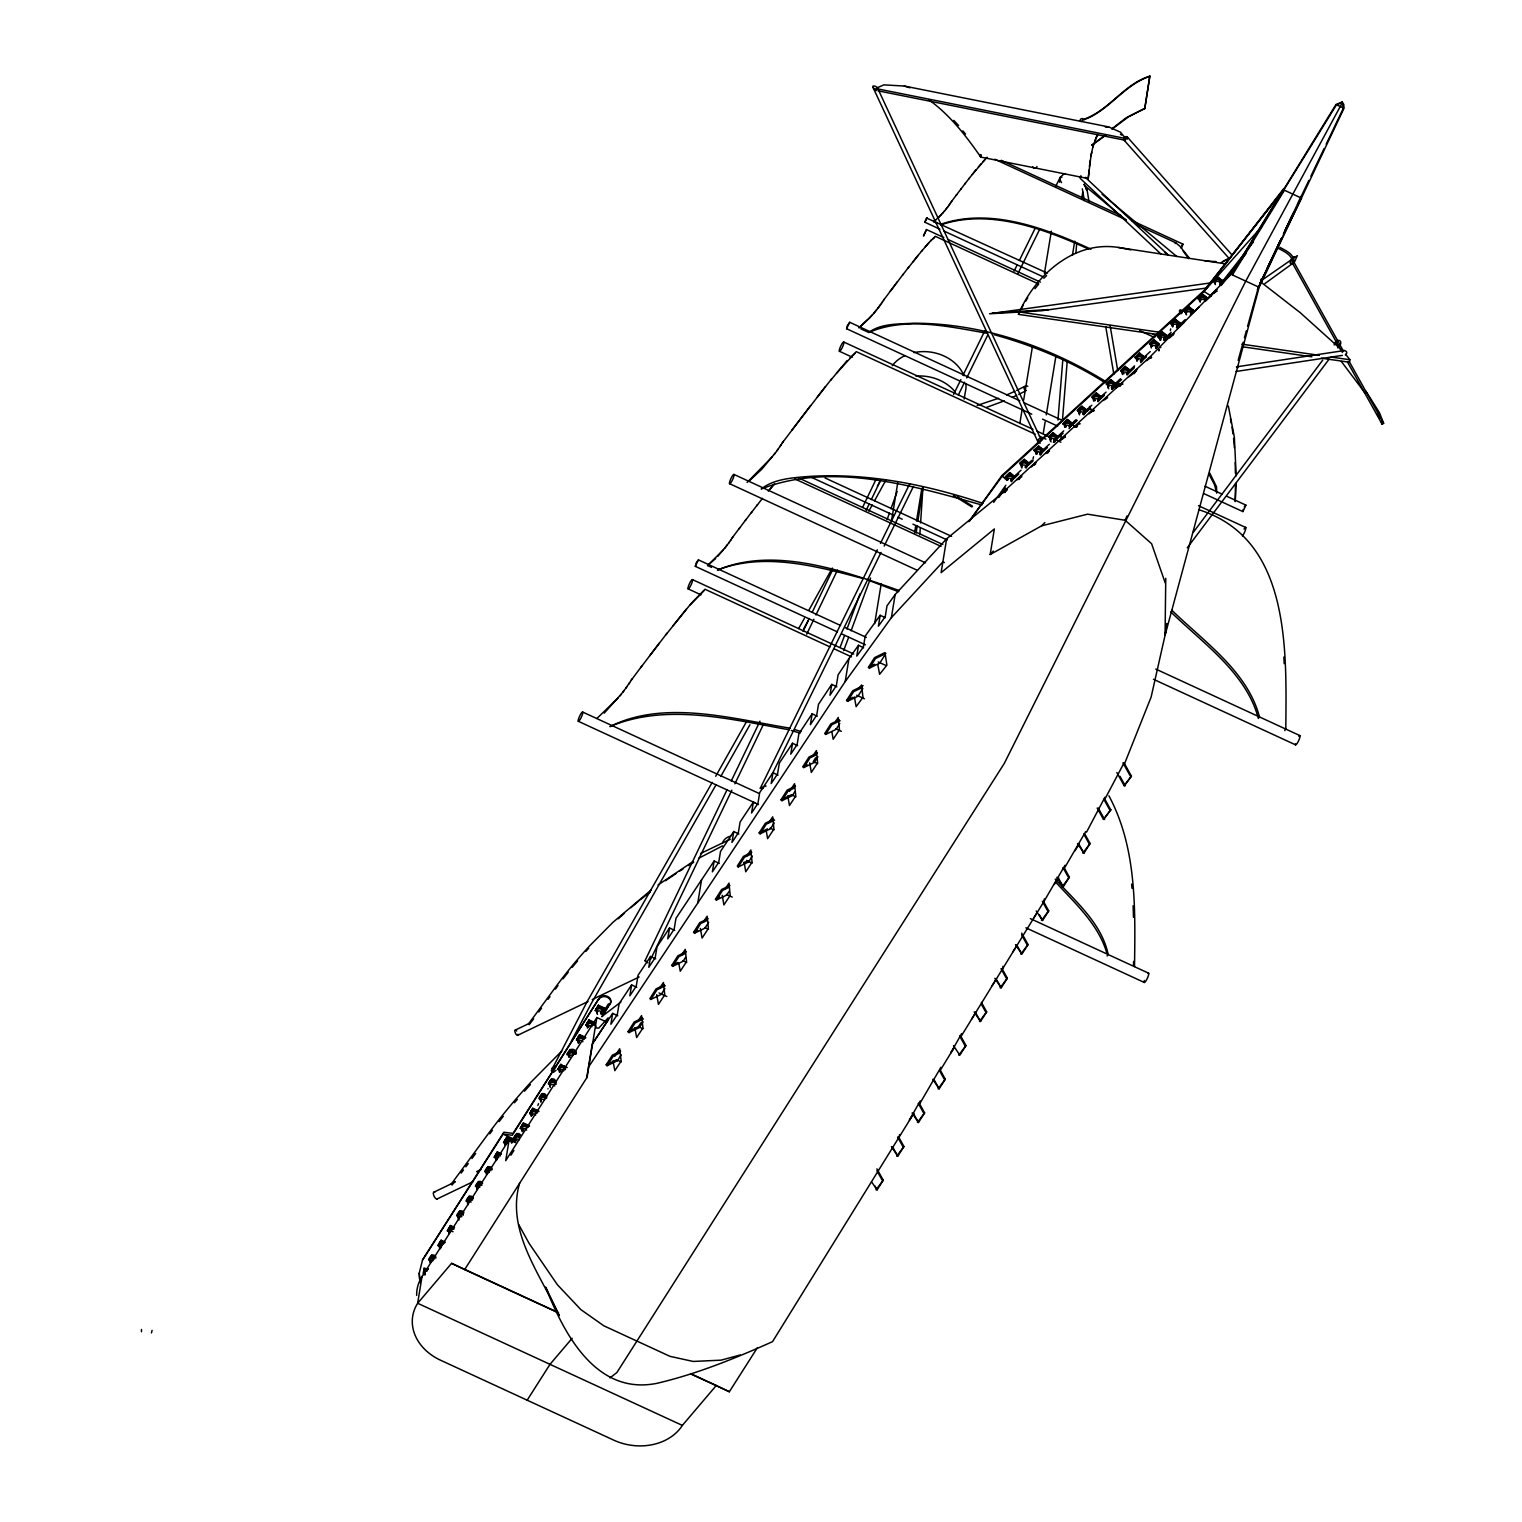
<?xml version="1.0" encoding="UTF-8"?>
<svg xmlns="http://www.w3.org/2000/svg" width="1522" height="1522" viewBox="0 0 1522 1522"><rect width="100%" height="100%" fill="white"/><g stroke="black" fill="none" stroke-linecap="round" stroke-linejoin="round"><path stroke-width="1.5" d="M1235.445 484.186L1235.217 501.575L1236.225 483.064M1124.358 764.215L1151.127 697.057L1165.072 635.226L1165.757 578.303M1133.509 965.062L1133.586 961.447M1134.518 966.565C1135.26 908.919 1136.953 848.02 1108.91 795.816M1157.652 336.628L1162.199 331.853L1167.26 335.772L1164.977 338.436A3.405 2.892 2.8 0 0 1164.711 334.345A3.405 2.892 2.8 0 0 1159.916 334.498A3.405 2.892 2.8 0 0 1160.183 338.588L1157.652 336.628L1162.199 331.853M1169.638 337.884L1174.166 333.622M1176.982 325.974A3.405 2.892 2.8 0 0 1177.781 321.77A3.405 2.892 2.8 0 0 1172.796 321.389A3.405 2.892 2.8 0 0 1172.853 325.651L1170.342 323.159L1174.87 318.916L1179.95 322.835L1177.648 325.48M1170.323 323.691L1174.87 318.916M1183.945 311.173L1188.492 306.398L1193.552 310.317L1191.269 312.98A3.405 2.892 2.8 0 0 1191.003 308.89A3.405 2.892 2.8 0 0 1186.19 309.042A3.405 2.892 2.8 0 0 1186.475 313.132L1183.945 311.173L1188.492 306.398M1200.401 300.766L1197.89 298.293L1202.418 294.031L1207.479 297.951L1205.196 300.614A3.405 2.892 2.8 0 0 1205.139 296.695A3.405 2.892 2.8 0 0 1200.554 296.333A3.405 2.892 2.8 0 0 1199.812 300.195M1197.852 298.807L1202.418 294.031M1222.432 280.162L1220.149 282.788A3.405 2.892 2.8 0 0 1219.883 278.697A3.405 2.892 2.8 0 0 1215.089 278.849A3.405 2.892 2.8 0 0 1215.355 282.959L1212.844 280.486L1215.869 277.651M1212.825 280.98L1217.372 276.224M1326.157 144.229L1343.469 108.005L1342.024 102.05L1335.955 104.542L1283.617 189.622L1204.035 290.512L1001.761 475.72L968.924 521.685L1002.028 476.424L1203.997 291.482L1283.845 188.5L1232.192 273.256L1151.013 355.92L999.897 495.107L946.646 538.788L895.164 594.531L887.003 605.832L885.233 616.714L878.403 626.17L880.173 615.288L885.328 617.666M919.84 534.793L920.296 527.677M920.601 522.94L922.941 487.421M1057.961 420.053L1062.908 358.602M1060.891 439.744L1061.272 435.007M1062.413 420.795L1067.188 361.608M1075.959 252.671L1076.72 243.197M428.443 1268.853L423.934 1268.34L423.477 1273.781M1157.862 332.633L1161.02 336.191M1041.619 440.752L877.452 87.781A8.447 5.118 57.7 0 0 874.96 86.164L873.095 85.974L872.962 87.306L1038.289 442.655L1040.325 443.13M928.743 99.71C949.918 114.892 966.032 135.915 980.796 157.089L1088.192 178.569L1090.399 160.4M1089.276 169.741L1088.192 178.569M1170.361 330.712L1170.665 328.904M1340.692 349.832L1292.311 262.945C1293.015 255.106 1283.94 251.472 1278.366 248.333M1343.317 350.897L1293.795 261.955C1294.499 254.117 1285.424 250.483 1279.85 247.325M1091.331 154.103L1089.429 166.355M916.13 533.042L917.176 526.022M917.88 521.342L922.77 488.543M419.235 1273.153L419.939 1282.57L419.235 1273.153L422.526 1260.007L503.877 1132.254L513.085 1133.395L598.945 998.565A6.24 5.023 9.3 0 1 607.487 996.396A6.24 5.023 9.3 0 1 610.018 1003.683L602.255 1016.544M422.526 1260.007L503.097 1134.118L512.305 1135.26L598.945 998.565M515.539 1142.642L509.147 1139.693L422.032 1276.501L417.656 1303.27A51.406 41.322 9.3 0 0 440.619 1360.249L613.727 1440.135A51.406 41.322 9.3 0 0 682.351 1425.41L716.291 1385.477L729.342 1391.755L757.404 1347.674M423.934 1268.34L427.206 1269.348M431.734 1254.946C424.79 1268.967 430.764 1249.22 435.768 1256.811M441.019 1246.994L437.994 1245.586L441.114 1240.221L445.147 1242.085M437.994 1245.586L441.114 1240.221M450.379 1232.268L447.354 1230.879L450.474 1225.514L454.526 1227.36M447.354 1230.879L450.474 1225.514M459.853 1210.789C452.909 1224.81 458.883 1205.063 463.887 1212.653M469.233 1196.064C462.269 1210.085 468.243 1190.356 473.266 1197.928M478.593 1181.357C471.649 1195.36 477.623 1175.631 482.645 1183.203M487.972 1166.632C481.009 1180.653 486.983 1160.906 492.006 1168.496M495.944 1157.652A3.405 2.74 9.3 0 0 497.256 1158.68L494.231 1157.272L497.352 1151.907L501.385 1153.771M494.231 1157.272L497.352 1151.907M506.617 1143.954L503.592 1142.565L506.712 1137.2L512.781 1139.978L506.712 1137.2M509.147 1139.693L505.704 1160.696L596.871 1017.533L605.908 1021.7M516.719 1133.452C509.756 1147.474 515.73 1127.745 520.752 1135.317M523.302 1129.743L520.258 1128.335L523.397 1122.97L529.447 1125.766M520.258 1128.335L523.397 1122.97M532.662 1115.017L529.637 1113.628L532.757 1108.263L538.807 1111.041M519.573 1183.317C505.875 1231.032 540.633 1274.618 559.202 1315.617L545.675 1287.079C563.901 1333.824 596.148 1395.693 657.009 1383.308C697 1373.966 735.183 1358.328 772.529 1341.662L912.591 1115.341M529.637 1113.628L532.757 1108.263M542.136 1093.538C535.173 1107.559 541.147 1087.811 546.17 1095.402M551.497 1078.813C544.553 1092.834 550.526 1073.105 555.549 1080.677M560.781 1064.734L566.831 1067.512L560.781 1064.734L557.756 1069.471L560.876 1064.106M570.255 1049.381C562.322 1064.373 569.951 1041.695 576.305 1052.178M579.521 1041.428L576.496 1040.021L579.616 1034.656L585.685 1037.452M576.496 1040.021L579.616 1034.656M588.9 1026.703L585.875 1025.314L588.995 1019.949L595.045 1022.727M585.875 1025.314L588.995 1019.949M598.374 1005.224L595.254 1010.589L598.374 1005.224L604.424 1008.021L601.304 1013.386L604.424 1008.021M586.693 1077.918L592.248 1044.054L612.662 1013.386L617.799 1015.764M596.871 1017.533L587.073 1077.31L464.648 1269.595L451.596 1263.336L417.656 1303.27L682.351 1425.41M612.662 1013.386L610.874 1024.268L617.304 1014.622L619.093 1003.74L631.611 984.924L636.767 987.302M631.611 984.924L629.842 995.807L636.253 986.161L638.041 975.279L650.579 956.463L655.716 958.841M650.579 956.463L648.791 967.326L655.221 957.68L656.99 946.817L669.528 928.001L674.684 930.361M669.528 928.001L667.739 938.865L674.17 929.219L675.958 918.337L714.16 860.976L719.259 863.431M697.761 903.022L701.547 879.925M714.16 860.976L712.372 871.859L718.745 862.289L720.515 851.426L733.756 831.545L738.855 833.999M733.756 831.545L731.968 842.427L738.341 832.857L740.111 821.994L753.352 802.113L758.451 804.567M753.352 802.113L751.564 812.995L757.937 803.426L759.706 792.562L772.948 772.681L778.046 775.136M772.948 772.681L771.178 783.564L777.533 773.994L779.321 763.131L792.543 743.25L797.661 745.704M792.543 743.25L790.774 754.132L797.128 744.562L798.917 733.699L812.139 713.818L817.257 716.272M812.139 713.818L810.37 724.7L816.724 715.131L818.513 704.267L831.754 684.386L836.853 686.822M831.754 684.386L829.966 695.269L836.339 685.699L838.108 674.836L848.972 658.531L858.56 645.252L863.564 647.82M588.462 1067.15L845.186 681.628L848.972 658.531M858.56 645.252L856.772 656.115L863.412 646.926L865.2 636.063L880.173 615.288M874.674 623.601L881.219 583.725M891.588 520.372L897.733 482.835M845.186 681.628L891.378 617.647L895.164 594.531M914.589 532.776L915.73 525.737M916.51 521.038L921.875 488.201M964.149 399.049L965.252 392.41A39.762 31.962 9.3 0 0 965.956 384.077M946.646 538.788L941.11 572.653L994.361 528.952L990.175 554.522L1041.562 525.851L1087.583 514.17L1125.119 520.258L1151.602 543.715L1165.224 582.926M899.122 1137.276L899.54 1134.651M1009.847 472.619L1005.262 477.09L1009.847 472.619L1014.908 476.557L1010.931 480.248M1019.835 423.554L1022.137 409.475M1023.678 400.077L1032.506 346.122M1044.415 273.389L1051.341 231.154M1026.323 466.246A3.405 2.74 9.3 0 0 1027.103 462.288A3.405 2.74 9.3 0 0 1022.137 461.718A3.405 2.74 9.3 0 0 1022.213 465.77L1019.778 463.202L1024.268 459.34L1029.329 463.278L1026.989 465.808M1019.683 463.81L1024.268 459.34M913.809 1113.343L909.357 1120.154L920.22 1100.977M1036.634 452.491L1034.199 449.922L1038.689 446.06L1043.75 449.998L1041.409 452.529M1034.104 450.531L1038.689 446.06M1043.217 433.599L1045.138 421.879M1046.28 414.84L1055.888 356.167M1072.42 255.296L1074.722 241.218M1081.628 198.982L1082.789 191.943M919.802 1103.602L940.9 1067.303M1045.823 453.651L1048.924 450.436M1053.909 440.296A2.511 2.017 9.3 0 0 1055.412 437.651A2.511 2.017 9.3 0 0 1051.93 436.491A2.511 2.017 9.3 0 0 1051.036 439.325L1048.62 436.643L1053.091 432.781L1058.171 436.719L1053.585 441.171L1058.456 436.681M1048.525 437.252L1053.091 432.781M954.199 1047.574L950.793 1052.843L961.6 1033.647M1067.512 419.501L1062.927 423.972L1067.512 419.501L1072.591 423.439L1070.251 425.97M1077.348 410.693L1081.933 406.222L1086.993 410.16L1084.653 412.69A3.405 2.74 9.3 0 0 1084.368 408.79A3.405 2.74 9.3 0 0 1079.593 408.752A3.405 2.74 9.3 0 0 1079.878 412.652L1077.348 410.693L1081.933 406.222M1079.155 423.23L1074.665 427.092L1077.652 424.524M1096.354 392.942L1091.769 397.413L1096.354 392.942L1101.414 396.881L1099.074 399.411M961.162 1036.273L1002.522 968.924L1002.96 966.299M1112.144 129.047L1129.115 116.357L1144.772 108.633L1149.833 76.1C1124.111 84.129 1109.823 109.546 1084.901 118.925M1144.772 108.633L1149.833 76.1M1103.507 400.533L1106.589 397.318M1111.574 387.178A2.511 2.017 9.3 0 0 1113.077 384.533A2.511 2.017 9.3 0 0 1109.595 383.373A2.511 2.017 9.3 0 0 1108.701 386.208L1106.285 383.525L1110.775 379.663L1115.835 383.601L1113.495 386.131M1106.19 384.134L1110.775 379.663M1125.177 366.383L1120.611 370.854L1125.177 366.383L1130.256 370.322L1127.916 372.852M1002.522 968.924L1043.883 901.595L1044.32 898.95M1135.012 357.575L1139.598 353.104L1144.658 357.042L1142.318 359.572A3.405 2.74 9.3 0 0 1142.033 355.672A3.405 2.74 9.3 0 0 1137.257 355.634A3.405 2.74 9.3 0 0 1137.543 359.534L1135.012 357.575L1139.598 353.104M1146.751 360.695L1151.241 356.833M1151.964 346.255L1149.529 343.687L1154.018 339.825L1159.079 343.763L1156.092 346.331M1043.883 901.595L1065 865.295M1149.433 344.295L1154.018 339.825M1085.681 831.621L1064.563 867.921M1086.575 832.077L1104.915 797.281M1342.024 102.05L1343.774 104.371L1343.945 108.366L1259.132 287.278L1165.072 635.226L1166.974 623.62M1165.072 635.226L1167.089 623.601M1300.815 197.403L1301.006 196.433M875.683 90.369L876.862 87.915L883.902 84.871L904.334 86.05L1108.663 126.916L1120.515 132.186L1125.614 138.502L1125.272 140.271L878.004 90.825M980.796 157.089L981.138 155.32M1156.929 334.402L1018.427 314.369C1034.522 275.729 1073.809 240.362 1118.366 247.439L1225.686 263.915M1345.695 354.322L1349.9 359.763L1349.405 362.236L1321.229 358.165M1090.97 155.872L1091.731 152.2M1091.388 153.969L1093.272 145.123M1033 458.864L1033.571 456.79M151.439 1332.911L152.086 1330.38M1238.147 360.334L1243.17 342.222M1244.425 337.694L1246.328 330.902M1247.583 326.355L1258.903 285.584L1259.132 287.278L1232.401 274.949L1232.192 273.256L1336.43 104.904L1342.48 102.412L1245.757 281.113L1004.273 763.454L616.943 1372.464L610.037 1377.867M1092.853 147.139L1097.267 134.431M1342.233 352.419L1343.146 350.954M980.035 154.54L979.788 156.043L980.948 154.73M1243.132 509.451L1242.96 511.601L1245.89 505.114L1226.523 496.172M537.856 1105.486L538.56 1103.602M877.319 549.784L760.239 788.377L763.207 788.415M1094.794 140.975L1097.571 135.02M890.998 508.728L897.162 491.435M887.079 519.611L889.438 513.085M870.584 578.037L851.083 630.774M846.955 629.043L860.025 593.846M840.334 646.717L844.501 635.644M843.645 650.636L848.648 637.376M547.92 1088.877L548.015 1088.687M1125.119 520.258L1127.022 515.977M1127.06 139.32C1129.286 134.678 1121.809 136.676 1124.13 140.233L1229.396 258.778M1257.476 289.465L1280.23 240.837M1285.177 230.26L1292.102 215.458M1297.048 204.88L1300.016 198.545M1257.514 289.998L1281.676 238.326M1283.693 234.008L1293.776 212.49L1283.75 233.722M1257.629 289.256L1278.727 244.395M1261.966 279.135L1259.931 283.434L1301.5 198.126L1300.682 197.499L1308.825 180.452M1267.065 268.405L1281.334 238.326M1283.369 234.027L1296.611 206.098M1310.88 176.191L1324.121 148.49M647.744 962.836L645.005 960.705L727.116 789.614M731.226 781.071L759.973 721.181M803.064 631.364L809.228 618.522M812.31 612.11L832.838 569.342M862.613 507.321L875.949 479.506M650.826 958.993L731.854 790.184M734.917 783.773L763.644 723.939M806.717 634.198L813.89 619.245M815.944 614.964L837.481 570.103M866.189 510.27L869.271 503.858M871.326 499.577L880.553 480.343M1018.427 314.369L1019.417 312.333M880.439 543.411L909.699 483.844M953.552 394.483L960.877 379.587M962.95 375.344L984.886 330.655M1014.128 271.087L1017.267 264.714M1019.359 260.452L1035.017 228.547M1055.907 185.988L1060.339 177.066L1061.899 177.332M772.358 773.785L881.029 552.448M884.168 546.056L913.409 486.469M958.346 394.94L964.625 382.174M966.717 377.913L987.607 335.354M1017.914 273.637L1039.849 228.928M712.239 782.384L587.131 1001.647L551.325 1070.632L553.513 1072.268L556.101 1070.194M1337.629 347.815C1340.673 346.864 1342.708 339.387 1337.857 340.433M571.359 1041.219L590.993 1003.968L716.101 784.686M877.433 486.146L880.838 479.963M868.834 511.164L872.239 504.962M874.503 500.833L885.842 480.21M1021.338 308.624L1023.393 304.914M808.867 610.227L832.306 568.048M1104.477 799.906L1124.054 762.903L1131.436 776.163L1124.206 785.771L1116.825 772.51M798.65 628.567L804.415 618.255M803.673 628.814L808.277 620.576M715.701 776.277L746.065 722.436M720.724 776.524L749.927 724.757M1181.814 245.48L1182.994 244.167L1181.338 248.39M1244.254 506.94L1245.89 505.114M1232.401 274.949L1284.435 190.25L1301.5 198.126M940.482 1069.947L953.952 1047.992M1025.524 301.299L1027.731 297.817M1074.932 850.855L1079.269 843.987M1054.251 884.51L1058.589 877.661M1033.571 918.185L1036.824 913.048M1012.891 951.859L1017.229 944.991M992.211 985.533L996.549 978.665M971.531 1019.207L975.868 1012.339M503.592 1142.565L506.617 1137.828M511.658 1143.193L514.189 1139.236L503.097 1134.118M510.916 1155.179L513.922 1150.442M602.084 1013.88L608.439 1003.892L609.884 1004.558A6.24 5.023 9.3 0 0 607.354 997.271A6.24 5.023 9.3 0 0 598.793 999.44M602.446 1015.574L610.018 1003.683M621.204 1054.879L617.513 1060.663L607.126 1065.723L606.194 1064.829L612.339 1055.184L620.653 1051.131M643.064 1021.738L639.373 1027.54L628.986 1032.601L628.034 1031.707L634.179 1022.042L642.493 1018.009M607.126 1065.723L613.271 1056.078L619.511 1053.034M664.353 984.867L656.039 988.919L649.894 998.584L650.826 999.459L661.214 994.418L664.905 988.615M628.986 1032.601L635.131 1022.936L643.445 1018.903M685.528 957.414L683.074 961.276L672.686 966.337L671.754 965.443L677.899 955.797L686.213 951.745M650.826 999.459L656.971 989.814L665.285 985.761M708.624 922.351L704.933 928.154L694.546 933.214L693.594 932.32L699.759 922.655L708.053 918.622M672.686 966.337L678.831 956.672L685.071 953.647M729.247 891.15L726.774 895.012L716.386 900.073L715.454 899.198L721.599 889.533L729.913 885.481M694.546 933.214L700.691 923.55L706.912 920.525M751.773 852.358L743.459 856.41L737.314 866.056L738.246 866.95L748.634 861.89L752.325 856.106M716.386 900.073L722.531 890.427L728.772 887.383M774.184 822.964L770.493 828.767L760.106 833.828L759.155 832.934L765.319 823.269L773.633 819.236M738.246 866.95L744.391 857.286L750.631 854.261M794.807 791.763L792.334 795.625L781.947 800.686L781.014 799.811L787.159 790.146L795.473 786.094M760.106 833.828L766.251 824.163L774.565 820.111M817.885 756.7L814.194 762.503L803.806 767.564L802.874 766.669L809.019 757.024L817.333 752.971M781.947 800.686L788.092 791.04L794.332 787.996M839.193 719.849L830.879 723.882L824.715 733.547L825.666 734.441L836.054 729.38L839.744 723.578M628.034 1031.707L638.422 1026.646L640.895 1022.784M803.806 767.564L809.951 757.899L816.192 754.874M862.822 688.515L857.913 696.239L847.507 701.3L846.574 700.405L852.72 690.76L863.107 685.699M825.666 734.441L831.811 724.776L840.125 720.724M884.682 655.392L879.754 663.116L869.366 668.177L868.434 667.283L874.579 657.637L884.967 652.577L886.907 665.152L879.621 674.284L877.775 664.581M847.507 701.3L853.671 691.654L861.966 687.602M869.366 668.177L875.511 658.512L885.899 653.452M815.716 757.747L813.262 761.609L814.194 762.503M527.164 1400.202L549.994 1364.34L572.139 1338.295M1124.206 785.771L1131.436 776.163M1103.526 819.445L1110.756 809.837L1103.526 819.445L1097.191 808.068M1082.846 853.119L1090.075 843.492L1083.93 853.157L1077.576 843.645M1062.166 886.793L1069.395 877.167L1063.25 886.831L1056.896 877.319M1041.486 920.449L1048.715 910.841L1042.57 920.506L1036.216 910.974M1020.805 954.123L1028.035 944.515L1021.89 954.161L1015.516 944.648M1000.125 987.797L1007.355 978.189L1001.191 987.835L994.836 978.323M979.445 1021.471L986.675 1011.845L980.51 1021.509L974.156 1011.997M958.765 1055.146L965.975 1045.519L959.83 1055.184L953.476 1045.671M938.085 1088.801L945.295 1079.193L939.15 1088.839L932.796 1079.326M917.385 1122.475L924.615 1112.867L918.47 1122.513L912.116 1113.001M896.705 1156.149L903.935 1146.523L897.79 1156.187L891.435 1146.675M876.025 1189.823L883.255 1180.197L877.11 1189.862L871.802 1182.233M779.816 446.707L783.373 441.38M628.529 684.31L632.068 678.983M881.79 302.878L884.282 299.149M730.503 540.481L732.976 536.752M950.013 203.777L951.783 201.113M592.61 1043.483L607.716 1020.558L608.153 1017.895L598.698 1028.168L596.167 1027.883L595.54 1025.619M614.679 1056.401L619.72 1048.734L621.147 1061.081L614.831 1070.67L612.986 1060.948M637.794 1021.357L641.58 1015.612L642.95 1027.94L636.653 1037.528L634.826 1027.826M659.635 988.235L663.44 982.489L664.753 994.779L658.455 1004.368L656.686 994.684M681.495 955.093L685.28 949.348L686.574 961.638L680.258 971.226L678.869 963.483M703.354 921.971L707.14 916.225L708.377 928.496L702.08 938.066L700.386 928.439M725.214 888.848L729 883.083L730.199 895.355L723.882 904.924L722.246 895.297M747.055 855.706L750.841 849.961L752.058 862.213L745.742 871.802L744.106 862.175M768.914 822.584L772.7 816.838L773.918 829.09L767.602 838.66L766.289 830.974M789.499 791.364L794.56 783.697L795.759 795.968L789.442 805.538L787.806 795.911M812.615 756.32L816.42 750.574L817.618 762.826L811.302 772.415L809.666 762.788M835.73 721.276L838.261 717.452L839.478 729.704L833.162 739.273L831.849 731.587M747.074 482.474L772.396 456.676M937.172 223.277L933.652 221.66L935.516 219.872M777.152 450.55L780.919 445.109M948.682 205.698L950.565 202.978M882.57 301.756L877.928 308.281M860.843 328.828L868.758 332.481C881.238 323.197 898.627 324.205 913.523 323.216C981.348 323.178 1048.163 346.027 1105.543 381.394M711.535 567.345L707.578 565.518L723.121 550.108M625.846 688.153L629.632 682.712M728.638 543.164L731.283 539.359M1175.174 243.558L1175.726 242.759L1179.854 246.184L1189.177 257.865M1107.065 956.006L1108.168 954.408C1101.719 923.512 1075.674 901.443 1055.222 879.107M1284.701 730.579L1285.805 728.962C1286.432 649.913 1290.713 538.902 1198.917 509.756M555.416 989.129L557.946 985.571M993.657 502.355L1005.852 485.29M998.774 497.485L1005.547 488.01M858.865 688.724L861.566 684.976L862.955 697.323L856.125 706.665L854.375 696.981M548.11 999.269L549.975 996.682M471.934 1158.546L475.663 1153.467M947.255 207.639L949.233 204.899M880.705 304.438L873.647 313.627M774.298 454.431L778.256 448.952M729.399 542.041L724.529 548.586M622.993 692.034L626.969 686.555M551.991 1068.273L554.579 1066.218L556.329 1066.656M538.75 1011.978L541.509 1008.268M465.846 1166.803L468.262 1163.569M461.185 1173.082L463.487 1169.98M1193.229 532.377L1322.732 360.124M1334.128 344.999C1338.542 334.536 1334.623 349.071 1340.463 344.048M1187.274 547.787L1329.125 359.135M951.231 201.912L956.653 194.645M883.502 300.272L897.447 281.722M782.251 442.978L810.598 405.518M732.196 537.856L739.787 527.696M630.964 680.581L641.808 666.046M956.101 195.444L961.2 188.671M890.313 291.216L903.345 274.055M791.992 430.041L825.457 386.55M739.026 528.819L746.16 519.325M640.686 667.644L659.311 643.121M533.594 1018.865L529.123 1024.706M960.648 189.47L965.405 183.173M745.38 520.448L752.039 511.639M649.78 655.697L667.074 633.133M528.457 1024.021L557.28 984.867A405.099 328.41 -64 0 1 589.414 946.094L612.928 922.332L651.264 889.913M451.159 1184.211L488.904 1132.92A530.683 430.231 -64 0 1 531.007 1082.123L561.827 1050.998M452.034 1185.105L454.831 1181.491M964.853 183.972L969.286 178.188M902.565 275.159L908.767 267.054M751.278 512.762L757.48 504.657M945.752 209.56L947.806 206.821M775.402 452.833L761.78 469.233L749.699 480.533M727.402 544.762L717.87 556.253M619.987 695.877L624.115 690.417M1214.08 292.243L1211.151 295.972L1203.997 291.482L1283.75 189.527L1284.435 190.25M1219.921 284.766L1253.5 241.808M1234.228 267.758L1224.03 280.809L1234.266 267.929M1221.082 285.47L1245.928 253.679M968.734 178.987L976.059 169.684M908.006 268.176L918.242 255.163M817.257 397.147L831.887 378.559M756.7 505.78L762.446 498.36M665.951 634.731L686.346 609.161M972.292 174.497L987.074 157.223M912.972 261.879L922.275 250.274M673.047 625.751L691.426 603.15L704.99 589.242L829.985 646.907M1034.96 288.704L1038.613 284.157M760.334 788.073L766.08 785.98M1260.882 282.426L1260.996 279.154M944.192 211.463L946.303 208.761M876.596 309.86L869.176 318.65M621.109 694.279L604.215 713.114M830.784 380.158L847.126 360.562M768.287 491.13L774.527 483.673M978.38 167.001L980.91 163.996M921.495 251.396L928.915 242.569M836.529 373.156L856.277 351.639L1035.15 434.17M770.189 488.981L773.747 484.795M942.594 213.289L944.743 210.664M617.989 698.084L596.89 718.479M925.053 247.192L931.521 239.791M690.322 604.767L703.868 590.84M878.993 91.206L879.126 89.874M1203.997 291.482L1261.776 226.569M940.996 215.04L943.164 212.49M872.182 315.092L858.865 327.915L867.73 319.81M990.175 554.522L993.333 551.078M891.378 617.647L942.86 561.903L944.382 562.588M1294.537 261.898L1297.353 255.62L1263.431 279.097M983.117 161.503L984.981 159.506M941.566 214.241L937.856 218.179M1043.864 278.26L1046.584 275.558M1041.562 525.851L1044.929 522.541M930.741 240.914L935.326 236.329L1038.594 283.986M849.752 358.184L855.174 353.237M939.968 215.877L936.924 218.711M715.663 558.536L707.578 565.518M1176.925 325.67L1179.95 322.835M1190.546 313.151L1193.552 310.317M1012.872 477.794L1020.996 470.203M1041.543 451.292L1049.286 444.272M1053.966 439.991L1063.707 430.878M1014.128 477.508L1017.362 474.484M1039.545 454.051L1046.033 447.982M1071.26 424.124L1076.13 419.577M1091.807 405.233L1084.254 411.967M1098.313 399.145L1106.056 392.124M1113.99 384.8L1120.477 378.731M1018.827 474.027L1011.065 481.085M1070.898 425.361L1075.769 420.814M1126.413 373.499L1134.537 365.908M1040.991 453.613L1047.478 447.525M1053.414 442.312L1063.155 433.199M1097.933 400.381L1104.42 394.312M1111.992 387.558L1115.226 384.533M1150.213 351.563L1140.187 360.885M1070.727 426.445L1077.215 420.376M1127.669 373.213L1134.156 367.144M1097.762 401.466L1104.249 395.397M1111.821 388.643L1121.562 379.53M1127.498 374.298L1133.985 368.229M1156.168 347.796L1159.403 344.771M1111.916 128.818L1125.69 118.126L1144.544 108.404M1164.254 338.74L1171.217 332.405M1176.43 327.649L1185.105 319.734M1190.318 314.978L1198.994 307.064M1205.957 300.728L1211.151 295.972M1170.608 333.794L1165.3 339.558L1170.532 334.802M1177.495 328.448L1184.458 322.093M618.255 918.812L624.439 913.181M1294.176 256.761C1291.912 257.656 1287.365 265.57 1292.559 263.477M1156.739 346.293L1158.984 344.353L1153.923 340.433M1142.28 359.553L1146.58 355.844M1127.269 372.89L1130.256 370.322M1142.109 360.619L1146.408 356.909M1111.345 387.444L1115.835 383.601M1098.427 399.449L1101.414 396.881M1084.006 412.728L1088.382 409.228M1085.338 412.766L1089.638 409.057M1053.681 440.562L1058.171 436.719M1027.483 464.115L1031.802 460.405M1026.342 465.846L1029.329 463.278M1030.166 462.612L1033.038 460.139M1028.568 464.914L1032.867 461.204M1089.181 413.185L1093.671 409.323L1089.086 413.813M1064.829 435.882L1060.244 440.372L1064.734 436.51M1031.516 466.303L1036.006 462.441L1031.421 466.931M630.774 907.74L638.764 900.986M1105.733 134.868L1091.75 144.951M1105.961 135.097L1091.978 145.18M932.891 238.821L934.546 237.451M936.372 219.51L933.652 221.66M640.401 899.692L650.294 891.911M601.685 1016.677L620.919 1002.028M658.037 884.967L693.119 861.509M1111.65 389.347L1119.336 383.772M1128.944 376.79L1134.708 372.605M1264.877 283.606L1293.529 262.792M665.495 880.686L675.958 873.59M1292.311 262.945L1293.795 261.955M1347.598 362.236L1382.147 424.296L1383.631 423.306L1379.427 412.652L1365.862 391.116M1047.155 273.047L926.537 218.026L924.881 222.25L939.892 229.175M926.403 229.556L923.473 236.062L926.575 229.594L943.773 237.527M679.44 871.212L683.036 868.967M688.401 865.58L693.785 862.194M698.617 858.294L722.608 845.832M1027.75 386.322L1027.274 385.998A2.131 2.017 -47.5 0 0 1025.6 385.979L1024.325 387.216A2.53 2.397 -47.5 0 0 1024.192 389.004L1025.276 390.298A2.131 2.017 -47.5 0 0 1026.399 390.469M941.262 224.114C990.727 207.277 1046.223 228.49 1091.008 249.228M940.71 224.914C989.395 208.248 1044.073 228.89 1088.363 248.961M868.758 332.481C906.085 316.348 949.29 326.792 987.512 333.299M1222.832 261.461L1228.121 258.645M1221.348 262.469L1226.637 259.653M1016.677 390.393L1025.6 385.979M1018.675 394.426L1024.877 391.344M868.434 667.283L874.655 664.258M846.574 700.405L852.815 697.38M802.874 766.669L807.021 764.653M781.014 799.811L791.402 794.75M759.155 832.934L767.468 828.881M743.535 863.031L747.702 860.995L748.634 861.89M715.454 899.198L719.602 897.162M693.594 932.32L697.761 930.303M671.754 965.443L677.975 962.418M606.194 1064.829L616.581 1059.788L617.513 1060.663M700.539 853.519L730.332 839.231M515.235 1030.128L530.151 1022.955M517.689 1035.302L587.987 1001.552M592.248 999.516L639.126 977.01M433.827 1192.202L455.211 1181.928M476.576 1171.674L480.857 1169.619M437.042 1198.994L473.38 1181.548M1006.651 394.959L1014.889 391.287M1012.491 397.299L1016.601 395.454M998.584 398.269L977.143 405.442M1004.292 400.857L986.465 407.42M1150.061 76.328C1123.445 84.737 1108.796 111.601 1082.332 120.257M740.263 1354.98L720.971 1360.173L693.176 1361.448L670.003 1356.349L603.853 1325.814L580.833 1309.605L557.337 1284.663L529.142 1243.436L518.66 1224.506M645.005 960.705L647.497 962.075M1211.474 282.788L989.566 313.779L1041.257 310.792L1205.576 288.153M1045.481 310.279L1048.373 309.575L992.458 313.056M1344.249 350.555L1236.435 366.859L1238.261 367.601M1236.13 371.463L1342.385 355.387M1205.158 261.099L1216.04 261.556M1105.333 127.049L1108.663 126.916M1125.348 140.652L1124.13 140.233M1181.034 313.798C1185.657 310.678 1176.81 307.083 1180.33 313.361M1018.922 311.915L1159.764 332.272M1241.914 344.162L1319.384 355.349M1331.122 357.061L1349.9 359.763M1166.309 335.753L1171.008 336.438M1243.778 346.959L1311.85 356.814M1130.808 249.836L1118.366 247.439M876.044 88.58L1125.614 138.502M924.881 222.25L927.107 217.646M1019.816 400.781L849.714 322.284L847.278 325.803L846.613 328.752L1031.783 414.193M846.613 328.752L849.714 322.284M840.525 625.466L698.427 559.887L696.372 562.55L695.307 566.355L837.423 631.915M695.307 566.355L698.427 559.887M790.203 728.182C732.938 718.955 664.848 699.055 609.903 726.603C666.427 702.593 731.511 719.545 789.1 729.78M904.334 86.05L909.947 87.781M994.189 334.707C1033 345.475 1070.689 360.923 1104.763 382.517M983.041 503.402C925.871 484.377 865.067 472.086 804.586 476.767C789.88 477.984 772.948 479.601 761.209 489C831.393 461.508 913.086 485.765 981.937 505M863.107 578.55C817.048 566.374 763.911 551.82 717.471 570.084C774.47 545.789 844.767 571.283 899.331 590.593M867.597 579.92L898.57 591.716M794.579 729.533L801.143 731.549M791.288 730.446L800.039 733.147M1001.248 160.305L1120.991 215.553M1131.683 220.5L1182.994 244.167M994.722 159.22L1126.166 219.872M1136.953 224.856L1175.726 242.759M944.173 231.154L1042.798 276.662M948.054 239.506L1040.42 282.122M1152.097 333.66L1156.397 335.658M1139.712 330.635L1154.76 337.599M1024.116 402.778L1062.889 420.662M1071.488 424.638L1075.807 426.617M1204.986 486.241L1222.204 494.174M1042.551 419.159L1057.619 426.122M1204.035 493.68L1242.789 511.563M843.797 342.031A5.137 0.989 -65.2 0 1 841.095 349.66A5.137 0.989 -65.2 0 1 839.859 348.234A5.137 0.989 -65.2 0 1 843.797 342.031L1032.962 429.318M1037.262 431.297L1048.011 436.262M1054.461 439.23L1060.91 442.198M1198.461 505.685L1245.757 527.506M1039.45 436.167L1045.918 439.154M839.364 351.24L852.263 357.194M825.114 477.984L951.611 536.353M810.027 476.671L893.642 515.254M897.923 517.233L902.223 519.211M912.934 524.158L947.236 539.987M798.917 478.098L942.822 544.515M794.788 478.897L941.072 546.398M734.004 474.445A5.137 0.989 -65.2 0 1 731.283 482.074A5.137 0.989 -65.2 0 1 730.046 480.648A5.137 0.989 -65.2 0 1 734.004 474.445L925.528 562.817M1155.788 669.071L1299.959 735.621M729.552 483.673L916.777 570.065M1153.486 679.288L1295.526 744.829M844.843 627.464L866.36 637.395M841.723 633.913L865.409 644.833M878.213 661.937L885.804 665.437M692.51 579.616A5.137 0.989 -65.2 0 1 689.789 587.245A5.137 0.989 -65.2 0 1 688.553 585.837A5.137 0.989 -65.2 0 1 692.51 579.616L853.728 654.022M834.284 648.905L851.521 656.857M688.058 588.843L700.957 594.798M856.715 695.25L864.42 698.788M835.711 728.753L841.343 731.359M813.87 761.894L817.637 763.644M792.03 795.036L795.816 796.786M582.698 712.049A5.137 0.989 -65.2 0 1 579.996 719.678A5.137 0.989 -65.2 0 1 578.76 718.251A5.137 0.989 -65.2 0 1 582.698 712.049L759.174 793.476M1030.318 918.603L1148.672 973.224M578.265 721.257L754.722 802.703M1025.866 927.811L1144.221 982.432M770.189 828.158L773.975 829.928M746.446 860.425L752.153 863.069M726.508 894.441L732.234 897.086M704.667 927.564L708.51 929.352M682.826 960.705L686.669 962.494M659.045 992.953L666.788 996.51M598.26 1005.852L604.329 1008.648M639.145 1026.969L643.026 1028.777M588.9 1020.577L594.95 1023.355M579.521 1035.283L585.57 1038.08M617.304 1060.111L621.185 1061.918M570.141 1050.009L576.21 1052.805M551.402 1079.44L554.427 1080.848M542.022 1094.166L545.066 1095.555M532.662 1108.891L538.712 1111.669M523.283 1123.597L529.333 1126.394M516.605 1134.08L519.63 1135.488A3.405 2.74 9.3 0 0 515.311 1139.198M497.237 1152.534L500.262 1153.942M487.877 1167.26L490.902 1168.649M478.498 1181.985L481.523 1183.374A3.405 2.74 9.3 0 0 477.185 1187.103M469.118 1196.692L472.143 1198.099M459.758 1211.417L462.783 1212.806M450.379 1226.142L453.404 1227.531M441 1240.849L444.044 1242.256M451.596 1263.336L558.327 1312.592M690.684 1373.662L716.291 1385.477M464.648 1269.595L558.574 1312.934M690.931 1374.024L729.342 1391.755M431.639 1255.574L434.664 1256.963M957.604 496.876L972.501 506.179M953.343 495.354L971.93 506.997M1261.072 282.217L1300.397 312.809L1343.089 351.278M1343.469 108.005L1335.955 104.542M1217.353 276.738L1222.413 280.657M1202.38 294.545L1207.46 298.483M1188.454 306.911L1193.533 310.849M1174.851 319.43L1179.911 323.349M1162.18 332.367L1167.241 336.305M1157.671 336.115L1161.039 338.721M1139.502 353.713L1144.563 357.632M1135.108 356.966L1138.494 359.592M1125.081 366.992L1130.142 370.911M1110.66 380.272L1115.74 384.191M1096.259 393.551L1101.319 397.47M1081.838 406.831L1086.898 410.75M1067.417 420.11L1072.477 424.029M1052.996 433.39L1058.075 437.309M1038.575 446.669L1043.654 450.607M1034.199 449.922L1037.585 452.548M1024.173 459.948L1029.233 463.887M1009.752 473.228L1014.813 477.166M1006.936 480.229L1001.761 475.72M1120.439 134.202L1121.524 135.058M1102.061 194.283L1176.791 256.476M1084.501 185.513L1126.413 220.405M1164.691 252.252L1168.344 255.277M1061.443 182.621L1059.921 179.52A13.318 4.794 49.8 0 1 1060.092 177.484M1055.659 882.113C1075.16 903.345 1098.275 924.215 1106.722 952.696M1171.902 610.303C1204.073 641.713 1247.317 671.145 1259.455 716.805L1258.352 718.422C1246.214 672.743 1202.951 643.311 1170.799 611.901M1089.486 406.45L1091.198 409.741L1089.391 408.752M1085.262 177.294L1168.059 254.859M1080.582 178.74L1161.267 254.307M953.818 120.39L958.613 125.565M1127.098 136.771L1231.717 254.612M962.836 130.854L965.557 134.088M1341.358 361.475L1365.519 393.627M1183.089 250.921L1188.625 258.664M1086.023 189.013L1087.127 190.326L1084.159 184.504M1041.467 438.793L1039.012 438.755A3.596 2.683 -82.6 0 0 1038.137 440.695L1038.289 442.655M1209.629 472.866L1216.497 486.717L1216.763 493.071L1214.366 484.357L1208.849 473.989M872.962 87.306L874.617 89.398A8.447 5.118 57.7 0 0 876.292 90.597M1349.082 361.247L1383.631 423.306M1122.97 762.864L1130.37 776.125M1120.002 776.334L1125.291 785.809M1104.42 798.46L1110.756 809.837M1104.401 800.325L1109.69 809.799M1098.275 808.125L1104.611 819.483M1084.806 834.018L1090.075 843.492M1083.721 833.98L1088.991 843.454M1078.641 843.683L1083.93 853.157M1064.106 867.692L1069.395 877.167M1063.041 867.654L1068.311 877.129M1057.961 877.357L1063.25 886.831M1043.426 901.366L1048.715 910.841M1042.361 901.328L1047.631 910.803M1039.393 914.817L1042.57 920.506M1021.7 933.138L1028.035 944.515M1021.681 935.003L1026.95 944.477M1016.601 944.686L1020.824 952.277M1002.066 968.715L1007.355 978.189M1001 968.658L1006.27 978.132M996.967 980.263L1001.191 987.835M981.386 1002.37L986.675 1011.845M981.367 1004.235L985.59 1011.807M975.241 1012.035L980.51 1021.509M960.705 1036.044L965.975 1045.519M959.621 1036.006L964.91 1045.481M940.025 1069.719L945.295 1079.193M940.006 1071.564L944.23 1079.155M933.88 1079.364L939.15 1088.839M919.345 1103.393L924.615 1112.867M918.261 1103.355L923.55 1112.829M913.2 1113.039L918.47 1122.513M898.665 1137.048L903.935 1146.523M897.58 1137.01L902.869 1146.485M892.501 1146.713L897.79 1156.187M876.919 1168.839L883.255 1180.197M876.9 1170.684L882.189 1180.159M874.998 1186.076L877.11 1189.862M1377.943 413.661L1379.94 418.055M1381.519 422.203L1382.147 424.296M1080.297 178.264L1080.144 177.751A2.093 2.017 -46.9 0 1 1080.943 175.772M1228.349 405.936L1234.361 437.195L1236.187 475.796M1230.461 418.873L1231.26 423.04M1087.069 190.022L1089.105 202.007M1110.09 325.537L1117.719 370.455M1082.332 188.842L1084.33 200.543M1105.79 326.907L1113.838 374.241M1115.436 383.601L1116.216 388.281M1232.059 427.206L1232.972 433.884M141.489 1329.486L141.451 1331.731M1233.581 438.317L1234.437 447.753M1131.645 884.111L1132.026 888.315M1283.883 657.047L1284.188 663.706M1133.11 905.761L1133.509 917.347M1235.217 462.574L1235.388 473.228M1036.977 166.488A2.245 2.188 -78.6 0 1 1032.772 166.792M1081.229 177.066A2.245 2.188 -78.6 0 1 1079.574 177.389M1081.172 121.57A2.074 1.674 9.3 0 1 1080.962 118.906A2.074 1.674 9.3 0 1 1084.178 119.629M1148.026 973.414A5.137 0.989 -65.2 0 1 1148.311 975.849A5.137 0.989 -65.2 0 1 1145.21 981.88A5.137 0.989 -65.2 0 1 1144.373 980.51M1059.559 182.126A12.385 9.95 9.3 0 1 1065.058 173.489M1298.818 736.382A5.137 0.989 -65.2 0 1 1299.902 737.219A5.137 0.989 -65.2 0 1 1297.048 743.535A5.137 0.989 -65.2 0 1 1295.469 743.801M1244.026 529.104A5.137 0.989 -65.2 0 1 1245.738 528.971A5.137 0.989 -65.2 0 1 1242.466 535.953M915.959 376.105A39.762 31.962 9.3 0 1 955.474 392.315M892.273 365.68A39.762 31.962 9.3 0 1 904.62 355.787M913.904 352.628A39.762 31.962 9.3 0 1 963.997 375.744M489.78 1133.833A530.683 430.231 -64 0 1 492.424 1130.294M499.159 1121.543A530.683 430.231 -64 0 1 503.268 1116.349M514.455 1102.765A530.683 430.231 -64 0 1 517.29 1099.417M524.519 1091.16A530.683 430.231 -64 0 1 530.398 1084.634M437.328 1198.727A3.767 1.465 64.4 0 1 433.884 1195.74A3.767 1.465 64.4 0 1 434.721 1192.354M1215.203 282.331A2.511 2.131 2.8 0 1 1217.771 279.553A2.511 2.131 2.8 0 1 1219.826 282.673M1215.393 284.557A2.511 2.131 2.8 0 1 1217.029 281.304A2.511 2.131 2.8 0 1 1219.94 283.891M1215.317 283.815A3.405 2.892 2.8 0 1 1215.051 279.725A3.405 2.892 2.8 0 1 1219.845 279.553A3.405 2.892 2.8 0 1 1220.111 283.644M1214.537 293.023A2.511 2.131 2.8 0 1 1215.127 292.053M1216.211 291.463A2.511 2.131 2.8 0 1 1216.858 291.368A2.968 2.53 2.8 0 0 1216.059 291.406M1214.08 293.251A2.968 2.53 2.8 0 1 1215.355 291.672M1214.099 292.947A2.968 2.53 2.8 0 1 1216.839 290.968M1186.304 312.562A2.511 2.131 2.8 0 1 1188.872 309.784A2.511 2.131 2.8 0 1 1190.927 312.904M1186.494 314.883A2.511 2.131 2.8 0 1 1188.13 311.63A2.511 2.131 2.8 0 1 1191.06 314.198M1186.418 314.046A3.405 2.892 2.8 0 1 1186.152 309.955A3.405 2.892 2.8 0 1 1190.946 309.784A3.405 2.892 2.8 0 1 1191.231 313.874M1172.701 325.061A2.511 2.131 2.8 0 1 1175.269 322.303A2.511 2.131 2.8 0 1 1177.324 325.423M1172.606 326.888A2.511 2.131 2.8 0 1 1175.174 324.129A2.511 2.131 2.8 0 1 1177.229 327.249M1172.815 326.564A3.405 2.892 2.8 0 1 1172.758 322.284A3.405 2.892 2.8 0 1 1177.743 322.683A3.405 2.892 2.8 0 1 1176.944 326.888M1171.826 335.658A2.968 2.53 2.8 0 1 1172.853 334.688M1172.244 335.449A2.968 2.53 2.8 0 1 1172.834 335.03M1200.516 300.69A2.511 2.131 2.8 0 1 1202.475 297.418A2.511 2.131 2.8 0 1 1204.853 300.538M1200.135 302.003A2.511 2.131 2.8 0 1 1200.059 300.899M1200.287 300.367A2.511 2.131 2.8 0 1 1204.91 300.728M1200.344 301.679A3.405 2.892 2.8 0 1 1199.888 297.779A3.405 2.892 2.8 0 1 1204.397 297.113A3.405 2.892 2.8 0 1 1205.652 300.899M1160.734 338.949A2.511 2.131 2.8 0 1 1160.677 335.791A2.511 2.131 2.8 0 1 1164.368 336.077A2.511 2.131 2.8 0 1 1163.778 339.178M1160.202 340.338A2.511 2.131 2.8 0 1 1162.161 337.066A2.511 2.131 2.8 0 1 1164.539 340.186M1160.867 339.939A3.405 2.892 2.8 0 1 1159.859 335.411A3.405 2.892 2.8 0 1 1165.243 335.829A3.405 2.892 2.8 0 1 1163.455 340.148M1158.965 350.859A2.968 2.53 2.8 0 1 1158.87 349.546M1158.984 350.517A2.968 2.53 2.8 0 1 1158.889 349.223M1160.164 347.644A2.968 2.53 2.8 0 1 1160.867 347.358M1151.964 346.369A2.511 2.017 9.3 0 1 1152.477 343.706A2.511 2.017 9.3 0 1 1155.845 344.086A2.511 2.017 9.3 0 1 1155.902 346.826A3.405 2.74 9.3 0 0 1157.024 342.964A3.405 2.74 9.3 0 0 1152.344 341.936A3.405 2.74 9.3 0 0 1151.393 345.684M1151.317 347.986A2.511 2.017 9.3 0 1 1153.866 345.475A2.511 2.017 9.3 0 1 1155.921 348.519M1151.222 346.731A3.405 2.74 9.3 0 1 1152.173 342.983A3.405 2.74 9.3 0 1 1156.853 344.029A3.405 2.74 9.3 0 1 1155.902 347.777M1149.814 358.26A2.511 2.017 9.3 0 1 1151.545 357.67A2.968 2.378 9.3 0 0 1149.414 358.374M1149.053 358.488A2.968 2.378 9.3 0 1 1151.507 357.309M1137.543 359.649A2.511 2.017 9.3 0 1 1138.247 356.89A2.511 2.017 9.3 0 1 1141.709 357.651A2.511 2.017 9.3 0 1 1141.005 360.429M1136.915 361.266A2.511 2.017 9.3 0 1 1138.285 358.85A2.511 2.017 9.3 0 1 1141.481 359.915A2.511 2.017 9.3 0 1 1140.663 362.521M1141.652 360.01A3.405 2.74 9.3 0 1 1140.872 360.276M1137.372 360.581A3.405 2.74 9.3 0 1 1137.524 356.395A3.405 2.74 9.3 0 1 1142.584 357.518A3.405 2.74 9.3 0 1 1140.701 361.323M1135.032 371.958A2.511 2.017 9.3 0 1 1135.888 371.216M1134.271 373.347A2.968 2.378 9.3 0 1 1136.268 371.045M1134.48 373.594A2.968 2.378 9.3 0 1 1136.344 370.664M1124.092 373.689A2.511 2.017 9.3 0 1 1123.065 370.759A2.511 2.017 9.3 0 1 1126.699 370.398A2.511 2.017 9.3 0 1 1127.079 373.385M1122.494 374.545A2.511 2.017 9.3 0 1 1125.043 372.034A2.511 2.017 9.3 0 1 1127.098 375.078M1122.97 373.86A3.405 2.74 9.3 0 1 1122.875 369.808A3.405 2.74 9.3 0 1 1127.859 370.379A3.405 2.74 9.3 0 1 1127.079 374.336M1128.411 372.281A3.405 2.74 9.3 0 1 1127.25 373.29M1122.551 372.243A3.405 2.74 9.3 0 1 1124.739 368.153A3.405 2.74 9.3 0 1 1128.696 371.615M1120.401 385.732A2.511 2.017 9.3 0 1 1120.991 384.819M1122.056 384.305A2.511 2.017 9.3 0 1 1122.703 384.229A2.968 2.378 9.3 0 0 1121.866 384.324M1119.907 386.017A2.968 2.378 9.3 0 1 1121.162 384.571M1119.964 385.637A2.968 2.378 9.3 0 1 1122.684 383.867M1108.796 388.738A2.511 2.017 9.3 0 1 1108.568 385.865A2.511 2.017 9.3 0 1 1112.106 385.903A2.511 2.017 9.3 0 1 1112.316 388.776M1108.72 386.093A3.405 2.74 9.3 0 1 1108.853 381.889A3.405 2.74 9.3 0 1 1113.933 383.03A3.405 2.74 9.3 0 1 1112.03 386.835M1108.549 387.14A3.405 2.74 9.3 0 1 1108.682 382.954A3.405 2.74 9.3 0 1 1113.762 384.077A3.405 2.74 9.3 0 1 1111.859 387.882M1106.57 398.098A2.511 2.017 9.3 0 1 1107.065 397.775M1105.486 399.297A2.968 2.378 9.3 0 1 1105.733 398.707M1106.741 397.851A2.968 2.378 9.3 0 1 1107.445 397.603M1105.505 399.525A2.968 2.378 9.3 0 1 1105.809 398.326M1106.228 397.832A2.968 2.378 9.3 0 1 1107.502 397.223M1095.25 400.248A2.511 2.017 9.3 0 1 1094.242 397.318A2.511 2.017 9.3 0 1 1097.857 396.957A2.511 2.017 9.3 0 1 1098.237 399.944M1093.652 401.104A2.511 2.017 9.3 0 1 1096.201 398.593A2.511 2.017 9.3 0 1 1098.256 401.637M1094.87 400.857A3.405 2.74 9.3 0 1 1093.652 396.709A3.405 2.74 9.3 0 1 1098.827 396.747A3.405 2.74 9.3 0 1 1098.237 400.895M1093.728 398.802A3.405 2.74 9.3 0 1 1094.679 395.054A3.405 2.74 9.3 0 1 1099.36 396.081A3.405 2.74 9.3 0 1 1098.408 399.848M1091.788 411.796A2.511 2.017 9.3 0 1 1093.861 410.788M1091.75 411.492A2.968 2.378 9.3 0 1 1093.785 410.807M1091.388 411.606A2.968 2.378 9.3 0 1 1093.842 410.426M1079.878 412.766A2.511 2.017 9.3 0 1 1080.753 409.932A2.511 2.017 9.3 0 1 1084.254 411.092A2.511 2.017 9.3 0 1 1082.751 413.737M1079.536 414.878A2.511 2.017 9.3 0 1 1081.457 411.853A2.511 2.017 9.3 0 1 1083.854 414.916M1079.707 413.699A3.405 2.74 9.3 0 1 1079.84 409.513A3.405 2.74 9.3 0 1 1084.92 410.636A3.405 2.74 9.3 0 1 1083.036 414.441M1076.739 427.092A2.968 2.378 9.3 0 1 1078.603 424.162M1077.157 425.57A2.511 2.017 9.3 0 1 1078.223 424.334M1076.815 426.712A2.968 2.378 9.3 0 1 1080.201 423.801M1066.427 426.807A2.511 2.017 9.3 0 1 1065.4 423.877A2.511 2.017 9.3 0 1 1069.015 423.516A2.511 2.017 9.3 0 1 1069.414 426.502M1064.696 427.13A2.511 2.017 9.3 0 1 1068.006 425.285A2.511 2.017 9.3 0 1 1069.072 428.614M1065.305 426.978A3.405 2.74 9.3 0 1 1065.21 422.926A3.405 2.74 9.3 0 1 1070.175 423.497A3.405 2.74 9.3 0 1 1069.395 427.454M1064.506 424.695A3.405 2.74 9.3 0 1 1066.351 421.404A3.405 2.74 9.3 0 1 1070.689 422.869A3.405 2.74 9.3 0 1 1069.586 426.407M1062.736 438.85A2.511 2.017 9.3 0 1 1062.946 438.355M1063.802 437.613A2.511 2.017 9.3 0 1 1064.392 437.423M1062.242 439.135A2.968 2.378 9.3 0 1 1062.927 438.051M1063.497 437.689A2.968 2.378 9.3 0 1 1064.943 437.366M1062.242 439.363A2.968 2.378 9.3 0 1 1065 436.985M1051.112 441.856A2.511 2.017 9.3 0 1 1051.055 438.869A2.511 2.017 9.3 0 1 1054.727 439.287A2.511 2.017 9.3 0 1 1054.156 442.198M1051.055 439.211A3.405 2.74 9.3 0 1 1051.188 435.007A3.405 2.74 9.3 0 1 1056.268 436.148A3.405 2.74 9.3 0 1 1054.366 439.953M1050.884 440.258A3.405 2.74 9.3 0 1 1051.017 436.072A3.405 2.74 9.3 0 1 1056.097 437.195A3.405 2.74 9.3 0 1 1054.194 441M1048.905 451.216A2.511 2.017 9.3 0 1 1049.4 450.893M1047.764 453.023A2.968 2.378 9.3 0 1 1047.821 452.415M1048.506 451.33A2.968 2.378 9.3 0 1 1049.077 450.969M1047.821 452.643A2.968 2.378 9.3 0 1 1047.878 452.034M1048.125 451.444A2.968 2.378 9.3 0 1 1049.153 450.588M1037.053 453.042A2.511 2.017 9.3 0 1 1036.977 450.036A2.511 2.017 9.3 0 1 1040.668 450.455A2.511 2.017 9.3 0 1 1040.078 453.385M1035.987 454.222A2.511 2.017 9.3 0 1 1038.86 451.768A2.511 2.017 9.3 0 1 1040.23 455.173M1037.357 452.928A3.405 2.74 9.3 0 1 1035.854 449.161A3.405 2.74 9.3 0 1 1040.382 448.191A3.405 2.74 9.3 0 1 1041.904 451.958M1040.744 452.966A3.405 2.74 9.3 0 1 1039.945 453.233M1037.186 453.994A3.405 2.74 9.3 0 1 1035.987 449.827A3.405 2.74 9.3 0 1 1041.162 449.865A3.405 2.74 9.3 0 1 1040.572 454.013M1034.123 464.914A2.511 2.017 9.3 0 1 1035.569 463.982M1033.647 465.104A2.968 2.378 9.3 0 1 1035.36 464.001M1033.723 464.724A2.968 2.378 9.3 0 1 1035.417 463.62M1021.909 465.409A2.511 2.017 9.3 0 1 1023.488 462.935A2.511 2.017 9.3 0 1 1026.665 464.381A2.511 2.017 9.3 0 1 1025.086 466.854M1021.852 467.996A2.511 2.017 9.3 0 1 1023.792 464.971A2.511 2.017 9.3 0 1 1026.17 468.034M1022.042 466.816A3.405 2.74 9.3 0 1 1022.175 462.631A3.405 2.74 9.3 0 1 1027.255 463.753A3.405 2.74 9.3 0 1 1025.352 467.558M1019.493 478.688A2.511 2.017 9.3 0 1 1020.558 477.451M1019.055 478.593A2.968 2.378 9.3 0 1 1021.757 476.824M1018.941 479.582A2.968 2.378 9.3 0 1 1018.979 478.973M1019.245 478.384A2.968 2.378 9.3 0 1 1020.254 477.528M1008.211 479.601A2.511 2.017 9.3 0 1 1008.154 476.614A2.511 2.017 9.3 0 1 1011.826 477.014A2.511 2.017 9.3 0 1 1011.255 479.944M1007.031 480.248A2.511 2.017 9.3 0 1 1010.342 478.403A2.511 2.017 9.3 0 1 1011.388 481.732M1007.621 480.096A3.405 2.74 9.3 0 1 1007.545 476.044A3.405 2.74 9.3 0 1 1012.511 476.614A3.405 2.74 9.3 0 1 1011.73 480.572M1006.841 477.813A3.405 2.74 9.3 0 1 1008.972 474.464A3.405 2.74 9.3 0 1 1013.252 476.443A3.405 2.74 9.3 0 1 1011.122 479.791M1005.034 492.481A2.511 2.017 9.3 0 1 1005.281 491.473M1006.137 490.731A2.511 2.017 9.3 0 1 1006.727 490.541M1004.577 492.253A2.968 2.378 9.3 0 1 1005.243 491.168M1005.833 490.807A2.968 2.378 9.3 0 1 1006.518 490.56M1004.577 492.481A2.968 2.378 9.3 0 1 1006.594 490.179M424.238 1274.827A3.405 2.74 9.3 0 1 427.035 1270.432M423.934 1273.096A3.405 2.74 9.3 0 1 428.082 1269.538M425.399 1274.77A2.511 2.017 9.3 0 1 426.978 1271.155M424.086 1274.561A2.511 2.017 9.3 0 1 425.342 1273.457M516.833 1140.701A2.511 2.017 9.3 0 1 515.882 1137.695A2.511 2.017 9.3 0 1 519.611 1137.524M515.216 1141.633A2.511 2.017 9.3 0 1 519.249 1139.693M515.711 1140.872A3.405 2.74 9.3 0 1 519.459 1136.573M569.837 1056.287A2.511 2.017 9.3 0 1 570.103 1053.091A2.511 2.017 9.3 0 1 573.851 1054.366M568.638 1057.029A2.511 2.017 9.3 0 1 572.786 1055.621M569.97 1057.238A3.405 2.74 9.3 0 1 569.266 1052.672A3.405 2.74 9.3 0 1 574.688 1054.175M568.467 1054.461A3.405 2.74 9.3 0 1 571.016 1051.036A3.405 2.74 9.3 0 1 575.05 1053.795M600.391 1012.682A2.511 2.017 9.3 0 0 601.894 1010.037A2.511 2.017 9.3 0 0 598.412 1008.858A2.511 2.017 9.3 0 0 597.518 1011.711A3.405 2.74 9.3 0 1 597.67 1007.355A3.405 2.74 9.3 0 1 602.75 1008.477A3.405 2.74 9.3 0 1 600.867 1012.282M597.594 1014.318A2.511 2.017 9.3 0 1 597.385 1011.445A2.511 2.017 9.3 0 1 600.905 1011.464A2.511 2.017 9.3 0 1 601.114 1014.337M597.366 1012.644A3.405 2.74 9.3 0 1 597.499 1008.439A3.405 2.74 9.3 0 1 602.579 1009.562A3.405 2.74 9.3 0 1 600.676 1013.367M594.208 1025.333A2.968 2.378 9.3 0 1 594.474 1024.763M588.158 1026.418A2.511 2.017 9.3 0 1 589.128 1023.545A2.511 2.017 9.3 0 1 592.61 1024.915M587.511 1028.111A2.511 2.017 9.3 0 1 591.963 1026.608M588.177 1026.266A3.405 2.74 9.3 0 1 588.538 1021.947A3.405 2.74 9.3 0 1 593.618 1023.64M587.987 1027.35A3.405 2.74 9.3 0 1 588.367 1023.031A3.405 2.74 9.3 0 1 593.447 1024.744M579.197 1041.562A2.511 2.017 9.3 0 1 579.482 1038.384A2.511 2.017 9.3 0 1 583.23 1039.64M578.417 1043.331A2.511 2.017 9.3 0 1 579.406 1040.439A2.511 2.017 9.3 0 1 582.869 1041.809M579.349 1042.513A3.405 2.74 9.3 0 1 578.322 1038.175A3.405 2.74 9.3 0 1 583.687 1038.784M578.798 1040.991A3.405 2.74 9.3 0 1 579.559 1036.501A3.405 2.74 9.3 0 1 584.41 1039.088M575.716 1054.194A2.968 2.378 9.3 0 1 576.153 1053.7M575.792 1053.795A2.968 2.378 9.3 0 1 576.21 1053.3M536.372 1113.229A2.511 2.017 9.3 0 0 532.909 1111.859A2.511 2.017 9.3 0 0 531.92 1114.732A3.405 2.74 9.3 0 1 532.3 1110.261A3.405 2.74 9.3 0 1 537.38 1111.954M531.273 1116.425A2.511 2.017 9.3 0 1 535.725 1114.922M531.749 1115.664A3.405 2.74 9.3 0 1 532.129 1111.345A3.405 2.74 9.3 0 1 537.209 1113.058M550.241 1084.292A2.511 2.017 9.3 0 1 552.581 1082.275A2.511 2.017 9.3 0 1 555.245 1084.33M550.298 1087.488A2.511 2.017 9.3 0 1 551.287 1084.596A2.511 2.017 9.3 0 1 554.75 1085.966M550.108 1084.558A3.405 2.74 9.3 0 1 551.44 1080.658A3.405 2.74 9.3 0 1 556.12 1082.523M549.918 1085.662A3.405 2.74 9.3 0 1 551.668 1081.647A3.405 2.74 9.3 0 1 556.12 1084.33M540.995 1099.531A2.511 2.017 9.3 0 1 545.447 1098.028M540.938 1102.194A2.511 2.017 9.3 0 1 544.667 1099.778M541.299 1099.854A3.405 2.74 9.3 0 1 541.68 1095.536A3.405 2.74 9.3 0 1 546.759 1097.248M541.128 1100.958A3.405 2.74 9.3 0 1 541.509 1096.62A3.405 2.74 9.3 0 1 546.569 1098.332M561.009 1071.336A2.511 2.017 9.3 0 1 560.743 1067.816A2.511 2.017 9.3 0 1 564.605 1069.605M559.392 1072.268A2.511 2.017 9.3 0 1 563.844 1070.765M560.61 1071.945A3.405 2.74 9.3 0 1 560.248 1067.188A3.405 2.74 9.3 0 1 565.499 1069.605M559.468 1069.852A3.405 2.74 9.3 0 1 560.819 1065.933A3.405 2.74 9.3 0 1 565.499 1067.797M522.978 1129.876A2.511 2.017 9.3 0 1 523.245 1126.699A2.511 2.017 9.3 0 1 526.993 1127.954M522.179 1131.645A2.511 2.017 9.3 0 1 523.168 1128.753A2.511 2.017 9.3 0 1 526.631 1130.123M523.111 1130.827A3.405 2.74 9.3 0 1 522.084 1126.489A3.405 2.74 9.3 0 1 527.449 1127.098M522.56 1129.305A3.405 2.74 9.3 0 1 523.321 1124.815A3.405 2.74 9.3 0 1 528.172 1127.402M431.316 1261.852A2.511 2.017 9.3 0 1 431.106 1258.979A2.511 2.017 9.3 0 1 434.626 1258.998M430.117 1262.594A2.511 2.017 9.3 0 1 433.123 1260.654M430.726 1262.366A3.405 2.74 9.3 0 1 434.474 1258.066M429.946 1260.026A3.405 2.74 9.3 0 1 435.977 1257.99M440.828 1248.078A3.405 2.74 9.3 0 1 439.325 1244.311A3.405 2.74 9.3 0 1 443.853 1243.341M440.277 1246.556A3.405 2.74 9.3 0 1 439.991 1242.656A3.405 2.74 9.3 0 1 444.766 1242.694M439.915 1248.896A2.511 2.017 9.3 0 1 441.837 1245.852M440.695 1247.127A2.511 2.017 9.3 0 1 443.454 1243.969M448.99 1233.676A2.511 2.017 9.3 0 1 453.023 1231.755M449.656 1231.831A3.405 2.74 9.3 0 1 449.37 1227.931A3.405 2.74 9.3 0 1 454.146 1227.969M449.485 1232.915A3.405 2.74 9.3 0 1 449.18 1229.034A3.405 2.74 9.3 0 1 453.956 1229.072M449.637 1231.983A2.511 2.017 9.3 0 1 452.833 1229.243M459.016 1217.277A2.511 2.017 9.3 0 1 459.72 1214.499A2.511 2.017 9.3 0 1 463.183 1215.279M459.073 1219.883A2.511 2.017 9.3 0 1 461.851 1216.706M459.035 1217.105A3.405 2.74 9.3 0 1 458.731 1213.224A3.405 2.74 9.3 0 1 463.506 1213.262M458.845 1218.209A3.405 2.74 9.3 0 1 458.56 1214.309A3.405 2.74 9.3 0 1 463.335 1214.347M467.977 1201.543A2.511 2.017 9.3 0 1 472.124 1200.135M468.015 1204.739A2.511 2.017 9.3 0 1 471.23 1201.98M468.224 1203.483A3.405 2.74 9.3 0 1 467.939 1199.583A3.405 2.74 9.3 0 1 472.714 1199.621M467.825 1201.809A3.405 2.74 9.3 0 1 472.885 1198.537M477.756 1187.826A2.511 2.017 9.3 0 1 481.485 1185.41M477.109 1189.519A2.511 2.017 9.3 0 1 479.982 1187.065M477.014 1188.187A3.405 2.74 9.3 0 1 482.074 1184.915M487.554 1173.538A2.511 2.017 9.3 0 1 487.344 1170.665A2.511 2.017 9.3 0 1 490.864 1170.684M486.355 1174.28A2.511 2.017 9.3 0 1 489.342 1172.34M486.964 1174.052A3.405 2.74 9.3 0 1 490.712 1169.752M486.184 1171.712A3.405 2.74 9.3 0 1 492.215 1169.676M496.933 1158.813A2.511 2.017 9.3 0 1 496.705 1155.94A2.511 2.017 9.3 0 1 500.243 1155.978M496.134 1160.582A2.511 2.017 9.3 0 1 498.721 1157.614M495.392 1156.282A3.405 2.74 9.3 0 1 501.004 1154.38M497.066 1159.764A3.405 2.74 9.3 0 1 495.563 1155.997A3.405 2.74 9.3 0 1 500.091 1155.027M505.894 1143.517A3.405 2.74 9.3 0 1 507.054 1138.932A3.405 2.74 9.3 0 1 511.449 1142.318M505.704 1144.601A3.405 2.74 9.3 0 1 505.418 1140.72A3.405 2.74 9.3 0 1 510.193 1140.758M510.783 1141.329A3.405 2.74 9.3 0 1 511.164 1141.995M505.228 1145.362A2.511 2.017 9.3 0 1 507.454 1142.832M505.875 1143.669A2.511 2.017 9.3 0 1 509.071 1140.929M416.667 1295.45A51.406 41.322 9.3 0 1 422.032 1276.501M722.493 843.188A12.385 9.95 9.3 0 1 730.655 836.168M563.026 978.836A405.099 328.41 -64 0 1 568.239 972.235M572.196 967.326A405.099 328.41 -64 0 1 577.58 960.896M585.856 951.421A405.099 328.41 -64 0 1 588.672 948.32M518.051 1034.237A2.873 1.122 64.4 0 1 516.453 1034.732A2.873 1.122 64.4 0 1 514.855 1030.851A2.873 1.122 64.4 0 1 516.738 1031.041M1345.277 354.911A2.587 2.416 78.9 0 0 1345.79 354.645L1346.704 353.18A2.112 1.979 78.9 0 0 1346.304 351.506L1344.839 350.593A2.587 2.416 78.9 0 0 1343.66 350.688M1084.577 184.219A2.245 1.826 -50.2 0 1 1084.064 184.371M1212.197 293.974L1216.725 289.713L1212.197 293.974M1002.694 492.862L1007.164 489L1002.694 492.862M1017.096 479.582L1021.585 475.72L1017.096 479.582M1118.023 386.626L1122.494 382.764L1118.023 386.626M1132.444 373.347L1136.915 369.485L1132.444 373.347"/></g></svg>
